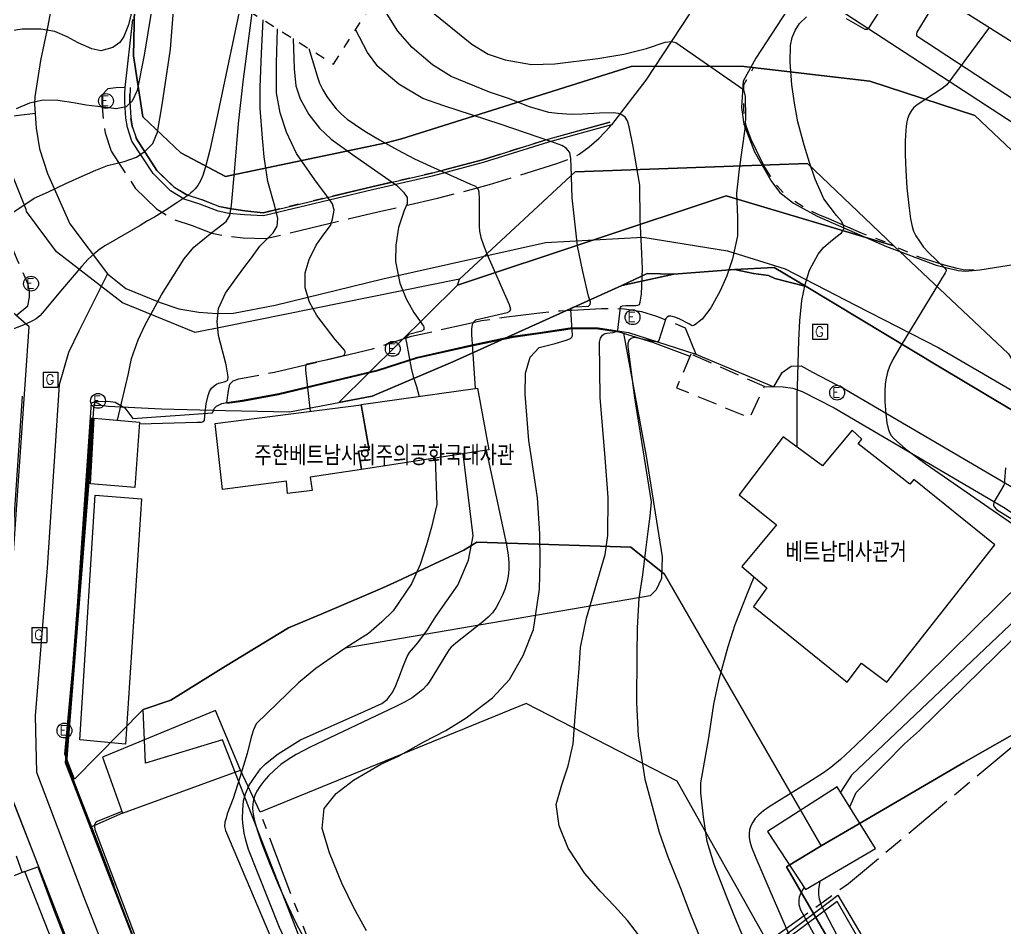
# Model space of a CAD drawing. Header units: feet. Extents: x 197796 to 199821, y 552499 to 555392.
# Drawn here: x 198550.3 to 198649.8, y 554070.7 to 554162.4 of the extents above; entities that cross this region are included whole.
import ezdxf

# ---------------------------------------------------------------- set-up
doc = ezdxf.new("R2010")
doc.units = ezdxf.units.FT
doc.header["$MEASUREMENT"] = 0
for name, pattern in [('AAA006', [2, 1, -1]), ('ANYANG', [9, 5, -1, 2, -1]), ('ANYANG1', [11.5, 6, -1, 1, -1.5, 1, -1]), ('ANYANG2', [6, 5, -1]), ('ANYANG3', [3, 2, -1])]:
    doc.linetypes.add(name, pattern=pattern)
for name, color, linetype in [('AAA004', 7, 'ANYANG3'), ('AAA006', 7, 'AAA006'), ('AAA008', 7, 'CONTINUOUS'), ('AAC001', 7, 'CONTINUOUS'), ('AAC003', 3, 'ANYANG'), ('AAC006', 7, 'ANYANG1'), ('AD002', 7, 'CONTINUOUS'), ('AD0022', 1, 'CONTINUOUS'), ('ADA085', 1, 'CONTINUOUS'), ('AE001', 1, 'ANYANG2'), ('AZ0202', 7, 'CONTINUOUS'), ('AZ080', 1, 'CONTINUOUS'), ('AZ0803', 7, 'CONTINUOUS'), ('AZB010', 1, 'CONTINUOUS'), ('CAA001', 7, 'CONTINUOUS'), ('CAA002', 30, 'CONTINUOUS'), ('wipco_지적', 20, 'CONTINUOUS'), ('ZC002', 7, 'CONTINUOUS')]:
    doc.layers.add(name, color=color, linetype=linetype)
doc.styles.add('GHS', font='ROMANS', dxfattribs={"bigfont": 'NGSW.shx'})
doc.styles.add('NGSW', font='ROMANS.shx', dxfattribs={"bigfont": 'NGSW.shx'})

# ---------------------------------------------------------------- blocks, each defined once
blk = doc.blocks.new('AZB010')
at = {"layer": 'AZB010'}
for points in [[(-0.763, 0.79), (0.737, 0.79)], [(-0.763, 0.79), (-0.763, -0.71)], [(0.737, 0.79), (0.737, -0.71)], [(-0.763, -0.71), (0.737, -0.71)]]:
    blk.add_lwpolyline(points, dxfattribs=at)
at = {"layer": 'AZB010', "style": 'GHS'}
blk.add_text('G', height=1, dxfattribs=at).set_placement((-0.522, -0.446))
blk = doc.blocks.new('AZ0202')
at = {"layer": 'AZ0202'}
blk.add_circle((0, 0), 0.75, dxfattribs=at)
at = {"layer": 'AZ0202', "style": 'GHS'}
blk.add_text('E', height=1, dxfattribs=at).set_placement((-0.496, -0.477))

msp = doc.modelspace()

# ---------------------------------------------------------------- linework, layer by layer
at = {"layer": 'AAA004', "color": 255, "flags": 128}
msp.add_lwpolyline([(198618.02, 554128.68), (198616.57, 554125.29), (198623.96, 554122.26), (198625.44, 554125.41)], close=True, dxfattribs=at)
at = {"layer": 'AAA006', "color": 255, "flags": 128}
msp.add_lwpolyline([(198581.96, 554157.95), (198604.89, 554194.01), (198600.58, 554196.85), (198603.14, 554200.86), (198603.34, 554201.67), (198603.39, 554202.49), (198603.37, 554203.53), (198603.11, 554204.36), (198602.66, 554205.12), (198602.06, 554205.74), (198601.18, 554206.29), (198600.43, 554206.5), (198599.67, 554206.59), (198598.9, 554206.6), (198597.91, 554206.61), (198597.22, 554206.44), (198596.79, 554206.23), (198595.73, 554205.4), (198595.29, 554204.95), (198591.13, 554207.49), (198589.1, 554204.27), (198578.98, 554210.67), (198568.68, 554194.61), (198573.59, 554191.52), (198570.13, 554186.17), (198575.55, 554182.9), (198566.12, 554167.93)], close=True, dxfattribs=at)
at = {"layer": 'AAA008', "color": 255, "flags": 128}
msp.add_lwpolyline([(198650.01, 554184.99), (198648.48, 554186.07), (198647.37, 554184.39), (198644.68, 554186.12), (198634.73, 554170.65), (198635, 554170.43), (198634.69, 554169.41), (198634.66, 554168.85), (198634.78, 554168.1), (198635.06, 554167.34), (198635.38, 554166.76), (198635.96, 554166.03), (198636.58, 554165.61), (198637.26, 554165.43), (198638.01, 554165.4), (198638.59, 554165.43), (198639.23, 554165.59), (198639.79, 554165.78), (198640.78, 554166.34), (198659.85, 554154.3)], dxfattribs=at)
for points in [[(198584.78, 554117.04), (198584.47, 554118.88), (198585.56, 554119), (198584.75, 554123.58), (198596.47, 554125.26), (198597.61, 554119.01)], [(198584.77, 554117.04), (198579.6, 554116.27), (198579.79, 554114.93), (198577.3, 554114.62), (198577.2, 554115.85), (198570.76, 554115.01), (198570.01, 554121.68), (198584.746, 554123.578), (198585.55, 554119.01), (198584.46, 554118.89)], [(198561.9, 554115.23), (198557.43, 554115.59), (198557.79, 554122.23), (198562.37, 554121.82)], [(198637.81, 554095.58), (198648.71, 554109.43), (198640.52, 554116.02), (198640.13, 554115.57), (198634.91, 554119.64), (198635.28, 554120.11), (198634.29, 554121.01), (198631.29, 554117.4), (198627.33, 554120.34), (198622.88, 554114.46), (198626.66, 554111.46), (198623.17, 554107.24), (198625.68, 554105.1), (198624.34, 554103.19), (198633.8, 554095.57), (198635.24, 554097.49)], [(198560.94, 554089.29), (198556.34, 554089.73), (198557.9, 554114.44), (198562.58, 554114.07)], [(198570.05, 554092.69), (198558.63, 554088.01), (198560.64, 554082.33), (198572.57, 554086.68)], [(198632.8, 554084.99), (198625.77, 554080.5), (198629.59, 554074.63), (198636.65, 554078.77)], [(198550.79, 554076.44), (198533.51, 554069.56), (198546.43, 554036.41), (198552.59, 554038.65), (198553.45, 554036.33), (198549.14, 554034.59), (198554.59, 554020.41), (198568.72, 554025.85), (198563.32, 554039.84), (198558.96, 554038.35), (198558.09, 554040.96), (198563.87, 554043.16)]]:
    msp.add_lwpolyline(points, close=True, dxfattribs=at)
at = {"layer": 'AAC001', "color": 255, "flags": 128}
for points in [[(198571.19, 554123.72), (198572.77, 554123.94), (198576.4, 554124.62), (198586.47, 554127.03), (198590.41, 554128.29), (198595.73, 554129.47), (198600.08, 554130.38), (198602.86, 554130.81), (198605.21, 554131.13), (198606.05, 554131.26), (198608.66, 554131.24), (198610.74, 554130.92), (198614.16, 554129.9), (198617.93, 554128.49)], [(198611.21, 554130.78), (198613.49, 554118.39), (198615.12, 554108.22), (198615.05, 554106.04), (198614.53, 554104.88), (198613.9, 554104.27), (198583.13, 554098.99)], [(198625.44, 554125.41), (198627.32, 554125.37), (198628.32, 554125.24), (198629.25, 554124.92), (198632.47, 554123.25), (198649.58, 554113.22), (198659.64, 554106.6), (198666.02, 554102.46), (198666.48, 554102.15)], [(198550.53, 554124.43), (198549.44, 554108.53), (198548.43, 554092.72), (198548.34, 554091.58), (198548.85, 554085.47), (198552.18, 554076.97), (198552.1, 554076.94)], [(198560.64, 554082.33), (198557.51, 554080.95), (198555, 554087.42), (198555.36, 554092.2), (198556.2, 554103.24), (198557.52, 554122.25)], [(198675.14, 554046.41), (198658.41, 554033.55), (198650.67, 554027.54), (198632.44, 554057.83), (198626.1, 554068.75), (198616.63, 554085.56), (198601.4, 554093.4), (198574.53, 554082.44), (198572.553, 554086.674)], [(198559.78, 554075.08), (198557.51, 554080.95)], [(198550.79, 554076.44), (198552.1, 554076.94), (198553.7, 554072.65), (198556.24, 554066.08), (198562.45, 554048.43), (198566.32, 554037.91)]]:
    msp.add_lwpolyline(points, dxfattribs=at)
at = {"layer": 'AAC003', "color": 255, "flags": 128}
msp.add_lwpolyline([(198625.76, 554069.36), (198633.94, 554075.25), (198655.32, 554093.15), (198666.48, 554102.15)], dxfattribs=at)
at = {"layer": 'AAC006', "color": 255, "flags": 128}
for points in [[(198646.61, 554137.16), (198645.51, 554137.19), (198644.9, 554137.31), (198643.61, 554137.66), (198641.05, 554138.48), (198637.51, 554140.05), (198635.24, 554140.88), (198631.96, 554142.34), (198630.87, 554142.79), (198629.81, 554143.28), (198628.49, 554144.1), (198627.49, 554144.85), (198626.68, 554145.7), (198626.05, 554146.64), (198625.4, 554147.73), (198624.65, 554149.22), (198624.11, 554150.36), (198623.63, 554151.63), (198623.46, 554152.37), (198623.36, 554153.36), (198623.34, 554154.43), (198623.38, 554155.85), (198624.38, 554157.67)], [(198609.84, 554152.1), (198603.72, 554150.4), (198596.97, 554148.31), (198591.84, 554146.94), (198585.82, 554145.57), (198574.85, 554142.95), (198573, 554143.15), (198571.46, 554143.38), (198570.45, 554143.59), (198568.63, 554144.29), (198567.08, 554144.79), (198565.82, 554145.57), (198564.12, 554147.23), (198562.05, 554150.4), (198561.62, 554151.68), (198561.49, 554152.56), (198561.38, 554154.14), (198561.39, 554154.49), (198561.41, 554155.6)], [(198587.01, 554054.88), (198585.14, 554054.49), (198574.53, 554082.44)]]:
    msp.add_lwpolyline(points, dxfattribs=at)
at = {"layer": 'AD002', "color": 255, "flags": 128}
for points in [[(198553.8, 554165.44), (198553.1, 554161.82), (198552.39, 554158.33), (198551.79, 554154.66), (198551.78, 554153.91), (198551.93, 554151.5), (198552.26, 554149.41), (198553.09, 554146.92), (198555.32, 554141.82), (198559.13, 554136.8), (198560.99, 554135.29), (198564.46, 554133.9), (198566.33, 554133.26), (198568.37, 554132.92), (198570.16, 554132.79), (198571.85, 554132.8), (198576.07, 554133.62), (198586.92, 554136.28), (198603.35, 554139.94), (198613.18, 554140.48), (198621.73, 554139.11), (198627.55, 554137.29), (198634.62, 554133.64), (198643.06, 554129.31), (198655.94, 554121.82)], [(198501.14, 554140.3), (198504.87, 554140.15), (198508.19, 554140), (198509.39, 554140.2), (198511.64, 554140.93), (198515.85, 554141.58), (198517.33, 554141.8), (198524.39, 554143.25), (198524.8, 554143.42), (198525.03, 554143.72), (198525.13, 554146.74), (198525.5, 554149.86), (198526.02, 554150.34), (198531.12, 554150.57), (198536.37, 554150.81), (198540.55, 554151.63), (198551.84, 554153.01)], [(198559.13, 554136.8), (198556.23, 554131), (198555.2, 554128.86), (198554.27, 554125.59), (198553.06, 554107.1), (198551.84, 554092.18), (198551.89, 554089.23), (198551.97, 554086.48), (198556.76, 554073.87), (198559.33, 554067.25), (198567.25, 554045.43), (198571.83, 554033.61), (198573.71, 554029.13), (198574.88, 554026.5), (198576.03, 554023.04), (198576.65, 554021.23), (198577.3, 554019.41), (198578.01, 554017.54), (198578.61, 554015.42), (198579.11, 554013.27), (198579.7, 554010.86), (198580.39, 554008.71)]]:
    msp.add_lwpolyline(points, dxfattribs=at)
at = {"layer": 'AD0022', "color": 255}
msp.add_lwpolyline([(198617.88, 554163.02), (198613.46, 554156.35), (198610.02, 554151.84), (198603.66, 554150.07), (198597.05, 554148.02), (198591.91, 554146.65), (198585.89, 554145.28), (198574.88, 554142.65), (198572.98, 554142.73), (198571.38, 554142.88), (198570.31, 554143.11), (198568.46, 554143.82), (198566.87, 554144.34), (198565.51, 554145.17), (198563.73, 554146.91), (198561.59, 554150.19), (198561.14, 554151.57), (198560.99, 554152.5), (198560.88, 554154.13), (198560.88, 554154.92), (198560.91, 554155.61), (198561.68, 554162.47)], dxfattribs=at)
at = {"layer": 'AD0022', "color": 255, "flags": 128}
for points in [[(198624.58, 554158.55), (198623.31, 554156.22), (198623.12, 554153.59), (198623.36, 554151.89), (198624.45, 554149.11), (198626.15, 554146.11), (198627, 554145), (198628.37, 554143.93), (198630.77, 554142.62), (198637.75, 554139.56), (198642.77, 554137.65), (198645, 554137.12), (198645.69, 554137.05), (198647.18, 554137.18)], [(198549.32, 554103.74), (198551.24, 554131.42), (198547.93, 554134.29)], [(198562.27, 554068.37), (198559.69, 554075.04), (198554.9, 554087.41), (198555.26, 554092.21), (198556.1, 554103.25), (198557.52, 554123.76), (198557.94, 554123.91), (198559.18, 554123.92), (198559.91, 554123.84), (198560.89, 554123.26), (198561.69, 554122.18), (198569.74, 554122.74), (198569.92, 554123.21), (198570.14, 554123.44), (198570.33, 554123.52), (198570.67, 554123.68), (198571.18, 554123.81), (198572.75, 554124.03), (198576.44, 554124.7), (198586.47, 554127.11), (198590.41, 554128.36), (198595.74, 554129.57), (198600.06, 554130.5), (198602.78, 554130.86), (198606.04, 554131.36), (198608.66, 554131.34), (198611.73, 554130.88), (198618.51, 554128.66), (198626.4, 554125.39), (198627.25, 554126.84), (198628.15, 554127.48), (198629.16, 554127.5), (198630.3, 554126.85), (198633.54, 554125.17), (198650.75, 554115.08)], [(198556.37, 554066.17), (198553.81, 554072.76), (198548.89, 554085.49)]]:
    msp.add_lwpolyline(points, dxfattribs=at)
at = {"layer": 'ADA085', "color": 255, "flags": 128}
for points in [[(198647.18, 554137.18), (198666.45, 554140.24), (198666.92, 554141.17), (198650.65, 554151.92), (198629.32, 554165.86), (198624.58, 554158.55)], [(198650.78, 554154.24), (198640.81, 554160.78), (198640.81, 554161.03), (198640.85, 554161.18), (198643.09, 554164.85)]]:
    msp.add_lwpolyline(points, dxfattribs=at)
at = {"layer": 'AE001', "color": 255, "flags": 128}
for points in [[(198549.91, 554132.57), (198551.1, 554133.56), (198551.25, 554134.44), (198551.26, 554134.98), (198551.13, 554135.72), (198550.51, 554137.19), (198550.02, 554138.24), (198549.56, 554139.37), (198548.97, 554140.74), (198548.14, 554142.68), (198547.49, 554144.29), (198546.91, 554145.82), (198546.41, 554147.14), (198546.01, 554148.2), (198545.53, 554149.85), (198545.4, 554151.17), (198545.49, 554152.39), (198546.04, 554155.48), (198546.6, 554158.5), (198548.45, 554166.59), (198549.25, 554169.81), (198550.35, 554174.02), (198551.43, 554177.59), (198551.96, 554179.98), (198552.33, 554183.08), (198552.58, 554187.47), (198552.43, 554189.28), (198552.38, 554189.68), (198551.49, 554194.47), (198550.84, 554197.23), (198548.88, 554201.13), (198545.76, 554205.3), (198542.59, 554208), (198540.36, 554209.3), (198538.81, 554210.16), (198536.78, 554211.2), (198534.81, 554211.8), (198532.16, 554212.31), (198530.48, 554212.41), (198528.78, 554212.18), (198526.58, 554211.44), (198503.08, 554201.64), (198498.92, 554199.45), (198490.13, 554195.86)], [(198560.91, 554155.61), (198559.97, 554155.57), (198559.17, 554155.47), (198558.58, 554154.83), (198558.58, 554154.05), (198558.7, 554152.25), (198558.89, 554151.02), (198559.5, 554149.18), (198561.94, 554145.44), (198564.09, 554143.35), (198565.9, 554142.24), (198567.69, 554141.65), (198569.66, 554140.89), (198571.03, 554140.61), (198572.82, 554140.43), (198575.12, 554140.34), (198586.41, 554143.04), (198592.46, 554144.41), (198597.69, 554145.81), (198604.5, 554147.92), (198605.96, 554148.44), (198606.76, 554148.86), (198607.77, 554149.62), (198608.77, 554150.47), (198609.85, 554151.62), (198610.02, 554151.84)], [(198571.18, 554123.81), (198571.34, 554125), (198571.5, 554125.65), (198571.82, 554126), (198572.4, 554126.2), (198575.99, 554126.85), (198585.88, 554129.23), (198589.83, 554130.48), (198595.27, 554131.72), (198596.87, 554132.06), (198599.16, 554132.41), (198602.48, 554132.83), (198604.81, 554133.05), (198609.01, 554133.3), (198611.32, 554133.26), (198613.02, 554132.98), (198614.56, 554132.5), (198616.36, 554131.82), (198617.45, 554131.34), (198618.51, 554128.66)]]:
    msp.add_lwpolyline(points, dxfattribs=at)
at = {"layer": 'AZ080', "color": 255, "flags": 128}
for points in [[(198561.41, 554155.6), (198561.39, 554154.49), (198561.38, 554154.14), (198561.49, 554152.56), (198561.62, 554151.68), (198562.05, 554150.4), (198564.12, 554147.23), (198565.82, 554145.57), (198567.08, 554144.79), (198568.63, 554144.29), (198570.45, 554143.59), (198571.46, 554143.38), (198573, 554143.15), (198574.85, 554142.95), (198585.82, 554145.57), (198591.84, 554146.94), (198596.97, 554148.31), (198603.72, 554150.4), (198609.84, 554152.1)], [(198557.52, 554122.25), (198556.2, 554103.24), (198555.36, 554092.2), (198555, 554087.42), (198557.51, 554080.95)], [(198557.51, 554080.95), (198559.78, 554075.08)]]:
    msp.add_lwpolyline(points, dxfattribs=at)
at = {"layer": 'AZ0803', "color": 255, "flags": 128}
for points in [[(198627.14, 554069.73), (198632.86, 554074.08), (198657.01, 554033.15), (198650.47, 554030.57)], [(198629.92, 554065.94), (198635.38, 554068.9), (198632.8, 554073.41), (198627.77, 554069.69)]]:
    msp.add_lwpolyline(points, close=True, dxfattribs=at)
at = {"layer": 'CAA001', "color": 255, "flags": 128}
for points, elevation in [([(198572.55, 554163.879), (198570.15, 554152.36), (198569.46, 554149.27), (198569.03, 554147.59), (198568.76, 554146.72), (198568.52, 554146.16), (198568.27, 554145.71), (198568, 554145.36), (198567.71, 554145.09), (198567.54, 554144.95), (198567.24, 554144.69), (198566.25, 554144.01), (198564.97, 554143.19), (198563.87, 554142.51), (198563.18, 554142.12), (198562.42, 554141.65), (198558.93, 554139.64), (198558.37, 554139.28), (198557.78, 554138.81), (198557.18, 554138.27), (198556.53, 554137.57), (198554.61, 554135.28), (198552.55, 554132.81), (198552.29, 554132.54), (198551.94, 554132.26), (198551.56, 554132.04), (198550.8, 554131.67), (198549.26, 554131.08)], 70), ([(198648.16, 554161.68), (198643.86, 554155.88), (198643.39, 554155.49), (198640.85, 554153.85), (198640.51, 554153.57), (198640.28, 554153.27), (198640.06, 554152.87), (198639.89, 554152.43), (198639.78, 554151.96), (198639.7, 554151.28), (198639.64, 554150.2), (198639.64, 554148.82), (198639.7, 554147.23), (198639.83, 554145.47), (198640.01, 554143.68), (198640.2, 554142.34), (198640.35, 554141.57), (198640.5, 554141.08), (198640.72, 554140.63), (198641.08, 554140.07), (198641.51, 554139.49), (198642.01, 554138.93), (198643.64, 554137.35), (198643.79, 554137.19), (198643.79, 554137.1), (198643.68, 554136.88), (198639.25, 554129.59), (198638.42, 554128.15), (198638.08, 554127.44), (198637.87, 554126.85), (198637.72, 554126.26), (198637.64, 554125.67), (198637.6, 554124.91), (198637.61, 554123.85), (198637.69, 554122.67), (198637.8, 554121.74), (198637.92, 554121.16), (198638.06, 554120.78), (198638.22, 554120.47), (198638.49, 554120.16), (198639.68, 554119.11), (198641.77, 554117.58), (198648.53, 554112.91), (198653.72, 554109.34)], 80), ([(198579.449, 554159.532), (198580.35, 554156.55), (198580.55, 554156.03), (198580.88, 554155.36), (198581.28, 554154.69), (198581.73, 554154.04), (198582.23, 554153.45), (198582.77, 554152.9), (198583.34, 554152.41), (198584.07, 554151.88), (198585.12, 554151.2), (198586.58, 554150.33), (198588.41, 554149.31), (198590.12, 554148.41), (198591.74, 554147.64), (198595.78, 554145.85), (198596.27, 554145.62), (198596.46, 554145.46), (198596.56, 554145.3), (198596.61, 554145.05), (198596.64, 554144.31), (198596.66, 554141.55), (198596.7, 554141.1), (198596.83, 554140.47), (198597.04, 554139.79), (198597.42, 554138.82), (198599.68, 554133.68), (198599.76, 554133.44), (198599.82, 554133.23), (198599.7, 554132.98), (198599.49, 554132.84), (198596.28, 554132.1), (198596.07, 554131.92), (198595.93, 554131.64), (198595.89, 554131.27), (198595.89, 554130.67), (198596.25, 554125.228)], 75), ([(198597.369, 554118.973), (198599.41, 554109.43), (198599.58, 554108.39), (198599.65, 554107.63), (198599.64, 554106.93), (198599.57, 554106.27), (198599.43, 554105.6), (198599.23, 554104.93), (198598.98, 554104.28), (198598.68, 554103.67), (198598.35, 554103.1), (198597.98, 554102.58), (198597.57, 554102.12), (198597.03, 554101.64), (198594.28, 554099.49), (198593.82, 554099.1), (198593.62, 554098.86), (198593.17, 554098.15), (198591.61, 554095.57), (198591.37, 554095.26), (198590.97, 554094.84), (198590.47, 554094.41), (198589.88, 554093.99), (198589.17, 554093.57), (198588.24, 554093.1), (198579.59, 554088.99), (198578.18, 554088.26), (198577.38, 554087.77), (198576.64, 554087.24), (198575.98, 554086.68), (198575.4, 554086.12), (198574.9, 554085.58), (198574.51, 554085.05), (198574.21, 554084.56), (198574, 554084.12), (198573.87, 554083.7), (198573.8, 554083.27), (198573.78, 554082.79), (198573.83, 554082.23), (198573.97, 554081.56), (198574.23, 554080.66), (198574.69, 554079.34), (198575.46, 554077.37), (198576.44, 554075.01), (198577.37, 554072.91), (198578.16, 554071.27), (198578.91, 554069.84)], 75), ([(198653.91, 554108.15), (198636.76, 554091.23), (198634.63, 554089.16), (198633.11, 554087.77), (198632.16, 554086.96), (198631.41, 554086.41), (198629.83, 554085.41), (198625.92, 554082.98), (198625.35, 554082.58), (198624.88, 554082.18), (198624.52, 554081.8), (198624.26, 554081.43), (198624.06, 554081.05), (198623.94, 554080.67), (198623.89, 554080.3), (198623.9, 554079.93), (198623.98, 554079.49), (198624.15, 554078.9), (198624.57, 554077.82), (198625.98, 554074.52), (198629.41, 554066.62)], 80), ([(198549.93, 554078.02), (198550.51, 554076.329)], 70)]:
    msp.add_lwpolyline(points, dxfattribs=dict(at, elevation=elevation))
at = {"layer": 'CAA002', "color": 255, "flags": 128}
for points, elevation in [([(198587.561, 554166.759), (198595.92, 554159.96), (198597.57, 554158.96), (198599.27, 554158.4), (198601.92, 554157.93), (198604.3, 554158), (198608.64, 554158.51), (198611.25, 554158.95), (198613.53, 554159.54), (198615.44, 554160.17), (198616.07, 554160.24), (198616.51, 554160.13), (198623.34, 554155.39), (198623.49, 554154.69), (198623.53, 554152.49), (198623.45, 554151.43), (198622.9, 554147.35), (198622.62, 554144.92), (198622.72, 554142.48), (198622.71, 554140.63), (198622.23, 554138.3), (198621.64, 554136.59), (198620.99, 554135.07), (198620.02, 554133.36), (198619.15, 554132.22), (198618.39, 554131.59), (198618.18, 554131.54), (198618.06, 554131.59), (198617.88, 554131.71), (198616.84, 554132.24), (198616.39, 554132.41), (198615.99, 554132.5), (198615.76, 554132.5), (198615.61, 554132.42), (198615.49, 554132.29), (198614.77, 554130.04), (198614.71, 554129.95), (198614.42, 554129.92), (198612.32, 554130.36), (198612.15, 554130.34), (198611.98, 554130.26), (198611.77, 554130.04), (198611.64, 554129.74), (198611.64, 554129.44), (198612.34, 554124.28), (198614, 554113.78), (198613.86, 554112.32), (198613.67, 554110.78), (198613.44, 554108.88), (198613.15, 554106.39), (198612.77, 554104), (198612.59, 554101.04), (198612.57, 554098.33), (198612.54, 554093.48), (198612.7, 554090.14), (198613.37, 554085.79), (198614, 554083.42), (198614.82, 554080.41), (198615.7, 554077.93), (198616.96, 554074.78), (198617.92, 554072.27), (198619.01, 554069.55)], 78), ([(198562.18, 554165.71), (198561.26, 554161.91), (198560.77, 554160.74), (198560.38, 554160.15), (198559.68, 554159.65), (198558.45, 554159.3), (198557.56, 554159.51), (198556.18, 554160.11), (198555.07, 554160.71), (198553.82, 554161.26), (198552.4, 554161.49), (198550.52, 554161.5), (198549.05, 554161.25)], 67), ([(198633.69, 554162.57), (198635.59, 554161.49), (198635.83, 554161.49), (198636.03, 554161.64), (198638.421, 554165.421)], 79), ([(198613.17, 554069.5), (198611.63, 554071.5), (198610.32, 554072.95), (198608.86, 554074.47), (198607.33, 554076.26), (198605.63, 554078.8), (198604.72, 554081.06), (198604.43, 554083.23), (198605, 554085.19), (198605.65, 554087.13), (198606.14, 554089.33), (198606.34, 554092.1), (198606.75, 554096.94), (198606.88, 554099.05), (198607.47, 554102.01), (198609.38, 554108.46), (198609.63, 554110.38), (198609.68, 554114.21), (198609.37, 554118.22), (198608.86, 554124.3), (198608.81, 554129.88), (198608.87, 554130.15), (198608.91, 554130.29), (198608.96, 554130.4), (198609.03, 554130.51), (198609.1, 554130.61), (198609.22, 554130.7), (198609.38, 554130.76), (198609.53, 554130.8), (198610.19, 554130.87), (198610.38, 554130.92), (198610.51, 554130.99), (198610.65, 554131.1), (198610.91, 554133.4), (198610.97, 554133.5), (198611.13, 554133.56), (198611.45, 554133.59), (198612.48, 554133.59), (198612.68, 554133.63), (198612.83, 554133.69), (198612.91, 554133.92), (198613.03, 554134.73), (198613.12, 554137.31), (198613.05, 554139.53), (198612.91, 554142.27), (198612.88, 554145.73), (198612.21, 554149.65), (198611.79, 554151.61), (198611.61, 554152.23), (198611.38, 554152.6), (198611.04, 554152.85), (198610.73, 554152.96), (198610.16, 554153.03), (198608.8, 554153.01), (198607.06, 554152.91), (198605.93, 554152.88), (198604.56, 554152.96), (198603.68, 554153.06), (198601.73, 554153.63), (198599.6, 554154.47), (198597.71, 554155.12), (198593.82, 554156.71), (198591.95, 554157.89), (198589.89, 554159.64), (198588.45, 554161.27), (198586.282, 554164.747)], 77), ([(198548.79, 554142.45), (198551.74, 554144.41), (198553.17, 554145.07), (198554.93, 554145.91), (198556.28, 554146.51), (198557.96, 554147.25), (198559.15, 554147.71), (198560.82, 554148.12), (198562.05, 554148.55), (198562.94, 554149.17), (198563.7, 554149.93), (198564.18, 554151.09), (198564.66, 554153.84), (198565.48, 554159.48), (198565.83, 554163.81)], 69), ([(198560.14, 554122.02), (198561.24, 554126.74), (198561.57, 554128.23), (198562.23, 554130.14), (198562.93, 554131.65), (198563.74, 554133.13), (198564.6, 554134.65), (198565.73, 554136.5), (198566.86, 554138.3), (198567.86, 554139.48), (198569.66, 554140.96), (198571.11, 554142.07), (198571.47, 554142.67), (198571.64, 554143.73), (198572, 554147.47), (198572.35, 554151.97), (198572.83, 554156.17), (198573.729, 554163.136)], 71), ([(198562.356, 554121.63), (198568.19, 554121.8), (198568.61, 554121.82), (198568.82, 554121.89), (198568.92, 554122.03), (198569, 554122.78), (198569.09, 554123.65), (198569.31, 554124.49), (198569.44, 554124.92), (198569.65, 554125.25), (198569.91, 554125.47), (198570.14, 554125.64), (198570.39, 554125.74), (198570.91, 554125.87), (198571.17, 554125.99), (198571.27, 554126.09), (198571.31, 554126.39), (198571.11, 554127.6), (198570.33, 554130.55), (198570.2, 554131.97), (198570.34, 554133.29), (198571.05, 554134.85), (198571.98, 554136.14), (198572.89, 554137.39), (198573.68, 554138.4), (198574.5, 554139.58), (198575.86, 554140.94), (198576.27, 554141.6), (198576.33, 554142.37), (198576.03, 554143.61), (198575.32, 554146.1), (198574.96, 554148.59), (198574.78, 554150.49), (198574.55, 554153.51), (198574.55, 554155.64), (198574.67, 554159.02), (198574.85, 554162.43)], 72), ([(198628.76, 554119.278), (198628.75, 554124.57), (198628.77, 554125.34), (198628.92, 554130.1), (198629.01, 554132.05), (198629.23, 554134.1), (198629.54, 554135.71), (198630, 554137.16), (198630.87, 554138.77), (198631.42, 554139.46), (198632.1, 554140.05), (198632.65, 554140.49), (198633.22, 554140.92), (198633.4, 554141.18), (198633.5, 554141.4), (198633.42, 554141.65), (198633.21, 554142.09), (198632.71, 554142.68), (198631.43, 554144.37), (198630.57, 554146.35), (198629.99, 554148.04), (198629.45, 554149.78), (198628.83, 554152.13), (198628.47, 554154), (198628.2, 554155.88), (198628.04, 554158.17), (198628.09, 554159.82), (198628.26, 554160.63), (198628.53, 554161.34), (198629, 554162.05), (198629.68, 554162.72)], 79), ([(198579.62, 554122.918), (198579.14, 554127.06), (198579.14, 554127.37), (198579.2, 554127.57), (198579.3, 554127.69), (198581.04, 554128.07), (198582.95, 554128.53), (198583.09, 554128.67), (198583.12, 554128.88), (198583.09, 554129.04), (198582.12, 554130.16), (198580.27, 554132.58), (198579.53, 554133.94), (198579.09, 554135.38), (198579.1, 554136.88), (198579.49, 554138.22), (198580.2, 554139.69), (198580.89, 554140.7), (198581.65, 554141.68), (198581.84, 554142.31), (198582.02, 554143.2), (198581.84, 554143.85), (198581.25, 554144.68), (198580.06, 554146.28), (198578.22, 554148.95), (198577.22, 554151.08), (198576.56, 554153.03), (198576.21, 554155.05), (198576.21, 554158.07), (198576.28, 554161.529)], 73), ([(198585.28, 554070.46), (198584.01, 554072.77), (198582.8, 554075.29), (198581.54, 554078.34), (198580.82, 554080.81), (198581.02, 554082.8), (198582.22, 554084.31), (198583.98, 554085.67), (198586.74, 554087.29), (198588.52, 554088.11), (198591.07, 554089.53), (198593.29, 554090.7), (198595.33, 554091.97), (198597.99, 554093.98), (198599.7, 554095.82), (198601.08, 554098.26), (198602.13, 554100.87), (198602.73, 554104.95), (198602.81, 554107.77), (198602.78, 554110.55), (198602.54, 554114.16), (198602.01, 554117.76), (198601.66, 554119.95), (198601.29, 554124.65), (198601.34, 554126.75), (198601.81, 554128.36), (198602.71, 554129.36), (198604.33, 554129.76), (198605.42, 554130.1), (198605.86, 554130.27), (198606.04, 554130.42), (198606.07, 554130.59), (198605.89, 554133.15), (198605.99, 554133.34), (198606.11, 554133.42), (198606.31, 554133.45), (198607.7, 554133.53), (198607.86, 554133.69), (198607.88, 554133.92), (198607.82, 554134.14), (198607.68, 554134.53), (198607.1, 554137.03), (198606.59, 554139.61), (198606.04, 554144.45), (198605.93, 554147.65), (198605.89, 554148.41), (198605.79, 554149.03), (198605.42, 554149.46), (198604.99, 554149.75), (198603.9, 554150.15), (198598.77, 554151.9), (198593.09, 554153.76), (198590.95, 554154.5), (198588.54, 554155.93), (198586.43, 554157.7), (198585.39, 554159.13), (198584.18, 554161.441)], 76), ([(198577.87, 554160.527), (198577.99, 554157.48), (198578.16, 554155.76), (198578.58, 554154.46), (198579.47, 554152.86), (198580.54, 554151.49), (198581.72, 554150.37), (198583.85, 554148.83), (198588.3, 554145.75), (198589.01, 554145.04), (198589.37, 554144.5), (198589.37, 554143.85), (198589.09, 554143.19), (198588.5, 554141.45), (198588.23, 554139.69), (198588.2, 554138.03), (198588.64, 554135.83), (198589.28, 554134.25), (198590.07, 554132.89), (198591.03, 554131.51), (198591.07, 554131.44), (198591.08, 554131.24), (198591.06, 554131.13), (198590.84, 554131), (198589.53, 554130.66), (198589.37, 554130.51), (198589.26, 554130.35), (198589.26, 554130.13), (198589.33, 554129.82), (198589.79, 554127.26), (198590, 554126.43), (198590.31, 554125.41), (198590.6, 554124.419)], 74), ([(198557.764, 554121.756), (198557.71, 554121.72), (198555.01, 554087.49), (198562.38, 554068.21), (198572.19, 554042.23), (198572.25, 554042.17), (198572.37, 554042.14), (198572.6, 554042.12), (198578.4, 554044.19), (198578.67, 554044.21), (198578.85, 554044.18), (198579.01, 554044.06), (198579.17, 554043.84), (198584.93, 554032.6), (198585.31, 554032.11), (198585.59, 554031.95), (198586.03, 554031.93), (198591.68, 554034.5), (198591.89, 554034.45), (198592.09, 554034.25), (198593.911, 554030.379)], 71), ([(198592.21, 554118.181), (198592.39, 554113.49), (198591.83, 554111.2), (198591.34, 554109.43), (198590.71, 554107.44), (198589.82, 554105.49), (198587.97, 554102.76), (198586.83, 554101.64), (198585.48, 554100.48), (198583.31, 554099.11), (198581.7, 554098.01), (198580.15, 554096.94), (198578.41, 554095.49), (198574.15, 554091.36), (198573.86, 554090.76), (198573.64, 554090.03), (198573.25, 554088.37), (198572.5, 554085.95), (198571.81, 554083.81), (198571.22, 554082.28), (198571.1, 554081.84), (198570.98, 554081.43), (198570.95, 554081.01), (198571.03, 554080.59), (198581.67, 554055.5)], 73), ([(198582.61, 554057.67), (198576.5, 554070.79), (198573.36, 554078.67), (198573.1, 554079.61), (198572.94, 554080.31), (198572.81, 554081.34), (198572.75, 554081.79), (198572.78, 554082.68), (198572.86, 554083.57), (198573.05, 554084.29), (198573.43, 554085.18), (198574.1, 554086.15), (198574.58, 554086.82), (198575.07, 554087.31), (198576.36, 554088.33), (198578.62, 554089.75), (198585.1, 554092.64), (198586.81, 554093.4), (198587.36, 554093.81), (198587.88, 554094.48), (198588.18, 554095.07), (198588.55, 554096), (198589, 554097.26), (198589.37, 554098.15), (198589.63, 554098.56), (198590.45, 554099.55), (198591.43, 554100.86), (198592.27, 554102.19), (198594.51, 554105.35), (198595.57, 554107.89), (198596.06, 554110.34), (198595.02, 554118.612)], 74), ([(198649.79, 554117.2), (198649.69, 554115.94), (198649.67, 554115.64), (198649.62, 554115.44), (198648.61, 554113.73), (198648.56, 554113.45), (198648.64, 554113.25), (198648.86, 554113), (198650.45, 554112.02)], 81), ([(198630.563, 554017.952), (198641.59, 554026.32), (198642.58, 554027.81), (198643.16, 554029.28), (198643.35, 554030.67), (198642.52, 554033.01), (198641.53, 554035.23), (198629.32, 554057.62), (198623.36, 554069.68), (198622.44, 554071.84), (198621.59, 554074.02), (198620.36, 554077.16), (198619.68, 554079.47), (198619.28, 554081.97), (198619.02, 554084.38), (198619.01, 554085.39), (198619.83, 554089.93), (198620.32, 554093.34), (198620.87, 554095.86), (198621.79, 554099.18), (198622.5, 554101.39), (198623.74, 554104.54), (198624.4, 554106.191)], 79), ([(198655.36, 554106.2), (198634.24, 554086.18), (198633.121, 554084.471)], 81), ([(198634.053, 554082.966), (198634.7, 554084.43), (198637.6, 554087.31), (198639.59, 554089.34), (198641.11, 554090.7), (198656.43, 554105.68)], 82), ([(198560.577, 554082.509), (198558.1, 554081.5), (198557.91, 554081.35), (198557.81, 554081.16), (198557.81, 554081.01), (198557.86, 554080.68), (198567.06, 554056.3), (198572.41, 554043.22), (198572.48, 554043.15), (198572.58, 554043.1), (198572.78, 554043.09), (198573.14, 554043.12), (198587.41, 554048.55), (198587.68, 554048.55), (198587.91, 554048.44), (198588.07, 554048.31), (198588.32, 554048.05), (198588.35, 554047.99)], 72), ([(198631.02, 554075.468), (198630.91, 554074.63), (198630.89, 554074.11), (198630.97, 554073.7), (198631.18, 554073.04), (198638.97, 554058.12), (198645.56, 554046.12), (198652.84, 554033.19), (198653.24, 554032.36), (198653.51, 554031.69), (198653.53, 554031.25), (198653.49, 554030.73), (198653.29, 554030.22), (198652.98, 554029.89), (198651.6, 554028.86), (198650.44, 554028.02), (198641, 554021.71), (198640.94, 554021.42), (198644.492, 554014.887)], 82), ([(198629.44, 554074.86), (198629.1, 554074.21), (198628.96, 554073.87), (198628.9, 554073.59), (198628.93, 554073.12), (198629.07, 554072.57), (198639.91, 554052.9), (198650.82, 554032.88), (198651.19, 554031.82), (198651.24, 554031.43), (198651.25, 554030.89), (198651.11, 554030.21), (198650.81, 554029.57), (198650.55, 554029.16), (198650.28, 554028.84), (198639.35, 554020.94), (198632.46, 554016.29), (198632.42, 554016.2), (198632.4, 554016.03), (198632.42, 554015.79), (198633.94, 554012.84), (198634.03, 554012.55), (198635.723, 554003.893)], 81)]:
    msp.add_lwpolyline(points, dxfattribs=dict(at, elevation=elevation))
at = {"layer": 'CAA002', "color": 255, "elevation": 68}
msp.add_lwpolyline([(198563.89, 554165.26), (198562.84, 554158.86), (198562.12, 554155.31), (198561.61, 554154.23), (198561.03, 554153.65), (198560.02, 554153.43), (198559.26, 554153.56), (198556.98, 554153.81), (198555.7, 554154.06), (198554.12, 554154.28), (198552.64, 554154.32), (198551.26, 554154.01), (198549.91, 554153.44)], dxfattribs=at)
at = {"layer": 'wipco_지적', "color": 20}
for points in [[(198650.063, 554128.718), (198638.517, 554139.622), (198629.775, 554147.926), (198606.356, 554147.084), (198594.669, 554136.24), (198571.056, 554131.475), (198567.98, 554130.854), (198560.663, 554133.874), (198554, 554138.998), (198550.947, 554143.082), (198550.915, 554143.281), (198545.536, 554156.638), (198545.999, 554161.468), (198549.988, 554173.631)], [(198659.759, 554140.403), (198646.664, 554152.77), (198636.094, 554156.25), (198623.088, 554157.766), (198612.003, 554157.732), (198588.827, 554150.398), (198587.267, 554150.027), (198571.056, 554146.6), (198566.552, 554148.991), (198562.713, 554152.651), (198561.77, 554158.781), (198561.92, 554166.881)], [(198561.92, 554166.881), (198561.77, 554158.781), (198562.713, 554152.651), (198566.552, 554148.991), (198571.056, 554146.6), (198587.267, 554150.027), (198588.827, 554150.398), (198612.003, 554157.732), (198623.088, 554157.766), (198636.094, 554156.25), (198646.664, 554152.77), (198659.759, 554140.403)], [(198652.076, 554091.172), (198645.562, 554087.446), (198635.283, 554081.428), (198631.162, 554079.045), (198615.76, 554105.756), (198615.359, 554106.453), (198611.97, 554109.208), (198596.417, 554109.686), (198595.099, 554108.899), (198592.154, 554107.515), (198588.393, 554105.756), (198586.934, 554105.074), (198581.333, 554102.705), (198577.397, 554101.057), (198571.056, 554097.179), (198565.527, 554093.746), (198562.724, 554092.802), (198555.82, 554085.758), (198554.823, 554088.296), (198556.431, 554105.756), (198557.804, 554123.572), (198557.891, 554123.818), (198558.179, 554123.714), (198558.491, 554123.532), (198559.191, 554123.416), (198564.58, 554123.171), (198571.056, 554123.005), (198577.517, 554122.84), (198582.477, 554123.802), (198585.848, 554124.438), (198594.006, 554127.915), (198611.064, 554135.608), (198616.285, 554136.769), (198622.409, 554137.225), (198622.409, 554137.225), (198624.331, 554136.809), (198625.866, 554136.609), (198626.483, 554136.323), (198629.653, 554135.506), (198643.127, 554127.41), (198655.242, 554120.168)], [(198586.801, 554048.587), (198570.744, 554089.752), (198562.974, 554087.393), (198562.724, 554092.802), (198562.724, 554092.802), (198565.527, 554093.746), (198571.056, 554097.179), (198577.397, 554101.057), (198581.333, 554102.705), (198586.934, 554105.074), (198588.393, 554105.756), (198592.154, 554107.515), (198595.099, 554108.899), (198596.417, 554109.686), (198611.97, 554109.208), (198615.359, 554106.453), (198615.76, 554105.756), (198631.162, 554079.045), (198627.673, 554076.916), (198654.621, 554030.354)]]:
    msp.add_lwpolyline(points, dxfattribs=at)
for points in [[(198638.517, 554139.622), (198621.588, 554144.658), (198594.459, 554135.652), (198594.669, 554136.24), (198606.356, 554147.084), (198629.775, 554147.926), (198638.517, 554139.622)], [(198622.409, 554137.225), (198616.285, 554136.769), (198613.603, 554136.826), (198611.064, 554135.608), (198594.006, 554127.915), (198585.848, 554124.438), (198582.477, 554123.802), (198594.459, 554135.652), (198621.588, 554144.658), (198638.517, 554139.622), (198650.063, 554128.718), (198655.242, 554120.168), (198643.127, 554127.41), (198629.653, 554135.506), (198626.44, 554137.44), (198622.409, 554137.225)], [(198629.653, 554135.506), (198626.483, 554136.323), (198625.866, 554136.609), (198624.331, 554136.809), (198622.409, 554137.225), (198626.44, 554137.44), (198629.653, 554135.506)], [(198616.285, 554136.769), (198611.064, 554135.608), (198613.603, 554136.826), (198616.285, 554136.769)], [(198697.678, 554079.139), (198703.677, 554063.549), (198700.929, 554061.675), (198685.456, 554052.206), (198684.426, 554054.046), (198665.046, 554038.696), (198654.621, 554030.354), (198627.673, 554076.916), (198631.162, 554079.045), (198635.283, 554081.428), (198645.562, 554087.446), (198652.076, 554091.172), (198671.806, 554102.554), (198679.436, 554095.551), (198688.24, 554089.641), (198697.455, 554083.445), (198697.678, 554079.139)]]:
    msp.add_lwpolyline(points, close=True, dxfattribs=at)

# ---------------------------------------------------------------- block references
at = {"layer": 'AZ0202', "color": 255}
for p in [(198558.98, 554154.23), (198551.42, 554135.79), (198612.13, 554132.41), (198587.93, 554129.21), (198632.78, 554124.79), (198558.18, 554123.96), (198554.79, 554090.68)]:
    msp.add_blockref('AZ0202', p, dxfattribs=at)
at = {"layer": 'AZB010', "color": 255}
for p in [(198631.07, 554130.9), (198553.39, 554126.07), (198552.26, 554100.29)]:
    msp.add_blockref('AZB010', p, dxfattribs=at)

# ---------------------------------------------------------------- texts
at = {"layer": 'ZC002', "style": 'NGSW'}
for s, p in [('주한베트남사회주의공화국대사관', (198573.97, 554117.45)), ('베트남대사관거', (198627.58, 554107.69))]:
    msp.add_text(s, height=2, dxfattribs=at).set_placement(p)

doc.saveas('drawing.dxf')
